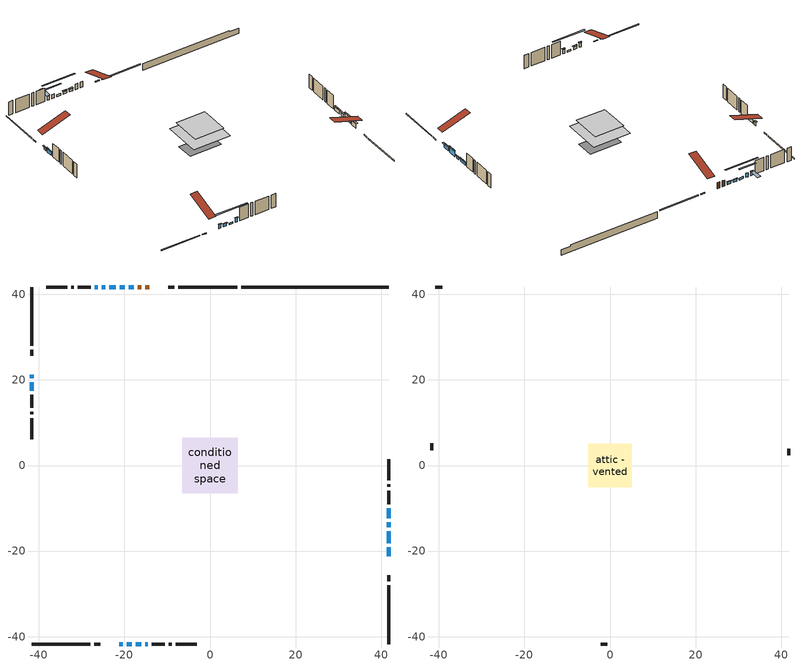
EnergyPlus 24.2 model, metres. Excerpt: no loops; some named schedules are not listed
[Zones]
conditioned space
 floor outside (Floor1 construction): -2.42,-2.42 -2.42,2.42 2.42,2.42 2.42,-2.42 z0.76
 floor outside (Floor2 construction): -0.75,-0.75 -0.75,0.75 0.75,0.75 0.75,-0.75 z0.76
 floor adiabatic (AdiabaticFloorConstruction): -6.48,-6.48 -6.48,6.48 6.48,6.48 6.48,-6.48 z3.2
 floor foundation (Slab1 construction): -5.58,-3.03 -5.58,3.03 5.58,3.03 5.58,-3.03 z-1.68
 wall outside (RimJoist1 construction): 6.34,41.72 -7.43,41.72 / -41.72,-41.72 -27.94,-41.72 / -41.72,41.72 -41.72,27.94 / 41.72,-41.72 41.72,-27.94 z0.76:1.06
 wall outside (RimJoist2 construction): -8.36,41.72 -9.74,41.72 / -27.01,-41.72 -25.63,-41.72 / -41.72,27.01 -41.72,25.63 / 41.72,-27.01 41.72,-25.63 z0.76:1.06
 wall outside (AdiabaticWallConstruction 1): -14.21,41.72 -15.14,41.72 / -16.06,41.72 -16.89,41.72 z0.76:2.79
 wall outside (AdiabaticWallConstruction): 41.72,-21.16 41.72,-19.05 / -21.16,-41.72 -20.42,-41.72 / -24.52,41.72 -25.26,41.72 / -26.18,41.72 -26.92,41.72 / -15.09,-41.72 -14.51,-41.72 / -41.72,19.47 -41.72,17.46 z0.76:2.26; -17.81,41.72 -19.01,41.72 / -19.94,41.72 -21.14,41.72 z0.76:1.65; -19.49,-41.72 -18.3,-41.72 / 41.72,-14.47 41.72,-13.28 z0.76:1.75; -22.06,41.72 -23.59,41.72 z0.76:1.52; -17.37,-41.72 -16.02,-41.72 z0.76:1.22; 41.72,-18.12 41.72,-15.4 z0.76:2.79; 41.72,-12.35 41.72,-9.93 z0.76:1.96; -41.72,21.16 -41.72,20.4 z0.76:1.98
 wall outside (Wall1 construction): -27.85,41.72 -30.91,41.72 / -13.58,-41.72 -10.52,-41.72 / -41.72,16.53 -41.72,13.48 / 41.72,-9.01 41.72,-5.95 z0.76:5.64
 wall outside (Wall2 construction): -31.84,41.72 -32.46,41.72 / -9.59,-41.72 -8.97,-41.72 / -41.72,12.55 -41.72,11.93 / 41.72,-5.02 41.72,-4.4 z0.76:5.64
 wall outside (Wall3 construction): -33.39,41.72 -38.28,41.72 / -8.04,-41.72 -3.15,-41.72 / -41.72,11 -41.72,6.1 / 41.72,-3.47 41.72,1.42 z0.76:5.64
 wall foundation (FoundationWall1 construction): 7.27,41.72,-1.68 7.27,41.72,0.76 38.27,41.72,0.76 38.27,41.72,0.24 41.72,41.72,0.24 41.72,41.72,-1.68
 window (WindowConstruction): 41.72,-21.16 41.72,-19.05 z0.76:2.26
 window (WindowConstruction 9): -17.82,41.72 -19.01,41.72 z0.76:1.65
 window (WindowConstruction 10): -19.94,41.72 -21.14,41.72 z0.76:1.65
 window (WindowConstruction 11): -21.16,-41.72 -20.42,-41.72 z0.76:2.26
 window (WindowConstruction 12): -19.49,-41.72 -18.3,-41.72 z0.76:1.75
 window (WindowConstruction 13): -22.06,41.72 -23.59,41.72 z0.76:1.52
 window (WindowConstruction 14): -17.37,-41.72 -16.02,-41.72 z0.76:1.22
 window (WindowConstruction 1): 41.72,-18.12 41.72,-15.4 z0.76:2.79
 window (WindowConstruction 2): -24.52,41.72 -25.26,41.72 z0.76:2.26
 window (WindowConstruction 3): -26.18,41.72 -26.92,41.72 z0.76:2.26
 window (WindowConstruction 4): -15.09,-41.72 -14.51,-41.72 z0.76:2.26
 window (WindowConstruction 5): 41.72,-14.47 41.72,-13.28 z0.76:1.75
 window (WindowConstruction 6): 41.72,-12.35 41.72,-9.93 z0.76:1.95
 window (WindowConstruction 7): -41.72,21.16 -41.72,20.4 z0.76:1.98
 window (WindowConstruction 8): -41.72,19.47 -41.72,17.46 z0.76:2.26
 door (Door): -14.21,41.72 -15.14,41.72 z0.76:2.79
 door (Door 1): -16.07,41.72 -16.89,41.72 z0.76:2.79
 ceiling adiabatic (AdiabaticFloorConstruction): 6.48,-6.48 6.48,6.48 -6.48,6.48 -6.48,-6.48 z3.2
attic - vented
 floor to conditioned space (Floor3 construction Reversed): -5.09,-5.09 -5.09,5.09 5.09,5.09 5.09,-5.09 z5.64
 wall outside (Wall4 construction): -39.21,41.72 -40.79,41.72 / -2.22,-41.72 -0.64,-41.72 / -41.72,5.17 -41.72,3.6 / 41.72,2.35 41.72,3.93 z0.76:5.64
 roof outside (Roof1 construction): -13.28,41.72,5.64 -13.28,31.81,8.94 -10.67,31.81,8.94 -10.67,41.72,5.64; -22.09,-41.72,5.64 -22.09,-31.81,8.94 -24.7,-31.81,8.94 -24.7,-41.72,5.64; -41.72,22.09,5.64 -31.81,22.09,8.94 -31.81,24.7,8.94 -41.72,24.7,5.64; 41.72,-22.09,5.64 31.81,-22.09,8.94 31.81,-24.7,8.94 41.72,-24.7,5.64
shading: 41.72,-18.85 41.72,-21.36 42.32,-21.36 42.32,-18.85 z2.46; -19.19,41.72 -17.64,41.72 -17.64,42.13 -19.19,42.13 z1.83; -21.32,41.72 -19.76,41.72 -19.76,42.13 -21.32,42.13 z1.83; -20.24,-41.72 -21.34,-41.72 -21.34,-42.13 -20.24,-42.13 z2.44; -18.12,-41.72 -19.67,-41.72 -19.67,-42.13 -18.12,-42.13 z1.93; -28.67,41.72 -16.98,41.72 -16.98,42.13 -28.67,42.13 z6.6; -10.94,-41.72 -22.45,-41.72 -22.45,-42.13 -10.94,-42.13 z6.3; 41.72,-15.22 41.72,-18.3 42.13,-18.3 42.13,-15.22 z2.97; -27.89,41.72 -21.88,41.72 -21.88,42.13 -27.89,42.13 z4.9; -27.12,41.72 -25.98,41.72 -25.98,45.67 -27.12,45.67 z2.46; -14.33,-41.72 -15.27,-41.72 -15.27,-42.13 -14.33,-42.13 z2.44; 41.72,-13.1 41.72,-14.65 42.13,-14.65 42.13,-13.1 z1.93; 41.72,-9.75 41.72,-12.53 42.13,-12.53 42.13,-9.75 z2.13; -41.72,20.22 -41.72,21.34 -42.13,21.34 -42.13,20.22 z2.16; -41.72,17.28 -41.72,19.65 -42.13,19.65 -42.13,17.28 z2.44
[Building]
Building 1: Terrain=Suburbs
[Site:Location]
Calgary Intl AP_AB: Latitude {deg}=51.11; Longitude {deg}=-114.02; Time Zone {hr}=-7; Elevation {m}=1084; Keep Site Location Information=Yes
[Site:GroundTemperature:Shallow]
0.326196, -1.55603, -1.70677, -0.813554, 2.7722, 6.34125, 9.43543, 11.3955, 11.562, 9.96783, 6.95256, 3.49299
[Site:WaterMainsTemperature]
Calculation Method=Schedule; Temperature Schedule=mains temperature schedule
[Material] Roughness=Rough; Thermal Absorptance=0.9
Name | Thickness {m} | Conductivity {W/m-K} | Density {kg/m3} | Specific Heat {J/kg-K} | Solar Absorptance | Visible Absorptance
asphalt or fiberglass shingles | 0.00635 | 0.162714 | 1121.4 | 1465.45 | 0.4 | 0.4
ceiling loosefill ins | 0.169333 | 0.0480833 | 16.02 | 1046.75 | 0.7 | 0.7
ceiling stud and cavity | 0.1397 | 0.267126 | 65.682 | 1177.47 | 0.7 | 0.7
concrete 4.0 in. | 0.1016 | 1.803125 | 2242.8 | 837.4 | 0.7 | 0.7
concrete 8.0 in. | 0.2032 | 1.803125 | 2242.8 | 837.4 | 0.7 | 0.7
door material | 0.04445 | 0.053851 | 512.64 | 1214.23 | 0.7 | 0.7
exterior vertical ins | 0.0477883 | 0.029427 | 32.04 | 1214.23 | 0.7 | 0.7
floor covering | 0.0127 | 0.0433444 | 54.468 | 1339.84 | 0.6 | 0.6
floor rigid ins | 0.103632 | 0.029427 | 32.04 | 1214.23 | 0.7 | 0.7
floor rigid ins 1; wall rigid ins 1 | 0.512978 | 0.029427 | 32.04 | 1214.23 | 0.7 | 0.7
floor stud and cavity | 0.1397 | 0.0809404 | 92.3553 | 1139.71 | 0.7 | 0.7
floor stud and cavity 1 | 0.1397 | 0.0990237 | 92.3553 | 1139.71 | 0.7 | 0.7
floor stud and cavity 2 | 0.1397 | 1.75129 | 37.0049 | 1207.88 | 0.7 | 0.7
furniture material conditioned space 1 | 0.1524 | 0.115458 | 640.8 | 1214.23 | 0.6 | 0.6
gypsum board | 0.0127 | 0.160291 | 801 | 837.4 | 0.6 | 0.6
gypsum board 1 | 0.0127 | 0.160291 | 801 | 837.4 | 0.7 | 0.7
osb sheathing 0.5 in. | 0.0127 | 0.115458 | 512.64 | 1214.23 | 0.7 | 0.7
osb sheathing 0.75 in. | 0.01905 | 0.115458 | 512.64 | 1214.23 | 0.7 | 0.7
osb sheathing 2.0 in. | 0.0508 | 0.115458 | 512.64 | 1214.23 | 0.7 | 0.7
rim joist rigid ins; wall rigid ins | 0.051816 | 0.029427 | 32.04 | 1214.23 | 0.7 | 0.7
rim joist stud and cavity | 0.0508 | 0.040317 | 125.044 | 1163.47 | 0.6 | 0.6
rim joist stud and cavity 1 | 0.0508 | 0.0463394 | 125.044 | 1163.47 | 0.6 | 0.6
wall stud and cavity | 0.1397 | 0.196385 | 139.0536 | 1170.24 | 0.7 | 0.7
wall stud and cavity 1 | 0.1397 | 0.227988 | 139.0536 | 1170.24 | 0.7 | 0.7
wall stud and cavity 2 | 0.1397 | 0.203958 | 139.0536 | 1170.24 | 0.7 | 0.7
wall stud and cavity 3 | 0.0889 | 6.1454 | 50.32683 | 1063.81 | 0.6 | 0.6
wall stud and cavity 4 | 0.0889 | 0.380278 | 52.3479 | 1209.89 | 0.7 | 0.7
wall stud and cavity 5 | 0.0889 | 0.391764 | 83.0341 | 1211.67 | 0.7 | 0.7
wood siding | 0.0254 | 0.102417 | 544.68 | 1172.36 | 0.4 | 0.4
wood siding 1 | 0.00254 | 0.102417 | 544.68 | 1172.36 | 0.4 | 0.4
wood siding 2; wood siding 3; wood siding 4 | 0.0254 | 0.102417 | 544.68 | 1172.36 | 0.7 | 0.7
[WindowMaterial:SimpleGlazingSystem]
Name | U-Factor {W/m2-K} | Solar Heat Gain Coefficient
WindowMaterial | 2.79301 | 0.62
WindowMaterial 1 | 2.824805 | 0.62
WindowMaterial 10 | 2.77825 | 0.54
WindowMaterial 11 | 2.76178 | 0.46
WindowMaterial 2 | 2.77314 | 0.64
WindowMaterial 3 | 2.76632 | 0.62
WindowMaterial 4 | 2.78052 | 0.55
WindowMaterial 5 | 2.7913 | 0.62
WindowMaterial 6 | 2.770864 | 0.64
WindowMaterial 7 | 2.79244 | 0.62
WindowMaterial 8 | 1.3207 | 0.49
WindowMaterial 9 | 2.773703 | 0.65
[Construction]
AdiabaticFloorConstruction: floor stud and cavity 2, floor rigid ins 1, osb sheathing 0.75 in., floor covering
AdiabaticWallConstruction: wood siding 3, wall rigid ins 1, wall stud and cavity 4, gypsum board
AdiabaticWallConstruction 1: wood siding 4, wall rigid ins 1, wall stud and cavity 4, gypsum board
Door; Door 1: door material
Floor1 construction: floor stud and cavity, floor rigid ins, osb sheathing 0.75 in., floor covering
Floor2 construction: floor stud and cavity 1, floor rigid ins, osb sheathing 0.75 in., floor covering
Floor3 construction Reversed: gypsum board, ceiling stud and cavity, ceiling loosefill ins
FoundationWall1 construction: concrete 8.0 in., gypsum board 1
furniture construction conditioned space 1: furniture material conditioned space 1
PartitionWallConstruction: gypsum board, wall stud and cavity 5, gypsum board
RimJoist1 construction: wood siding 2, rim joist rigid ins, osb sheathing 2.0 in., rim joist stud and cavity
RimJoist2 construction: wood siding 2, rim joist rigid ins, osb sheathing 2.0 in., rim joist stud and cavity 1
Roof1 construction: asphalt or fiberglass shingles
Slab1 construction: concrete 4.0 in.
Wall1 construction: wood siding, wall rigid ins, osb sheathing 0.5 in., wall stud and cavity, gypsum board
Wall2 construction: wood siding, wall rigid ins, osb sheathing 0.5 in., wall stud and cavity 1, gypsum board
Wall3 construction: wood siding, wall rigid ins, osb sheathing 0.5 in., wall stud and cavity 2, gypsum board
Wall4 construction: wood siding 1, wall stud and cavity 3
WindowConstruction: WindowMaterial
WindowConstruction 1: WindowMaterial 1
WindowConstruction 10: WindowMaterial 9
WindowConstruction 11; WindowConstruction 2; WindowConstruction 3: WindowMaterial 2
WindowConstruction 12; WindowConstruction 5: WindowMaterial 4
WindowConstruction 13: WindowMaterial 10
WindowConstruction 14: WindowMaterial 11
WindowConstruction 4: WindowMaterial 3
WindowConstruction 6: WindowMaterial 5
WindowConstruction 7: WindowMaterial 6
WindowConstruction 8: WindowMaterial 7
WindowConstruction 9: WindowMaterial 8
[Zone] Multiplier=1; Part of Total Floor Area=Yes
Name | Volume {m3}
attic - vented | 55.4877
conditioned space | 627.5
[Space]
Name | Zone | Volume {m3}
attic - vented 1 | attic - vented | 55.4877
conditioned space 1 | conditioned space | 627.5
[ZoneInfiltration:EffectiveLeakageArea]
infil attic - vented 1: Zone or Space=attic - vented 1; Schedule=Always On Discrete; Effective Air Leakage Area {cm2}=3548.23; Stack Coefficient=0.000568798; Wind Coefficient=1.61138e-05
[ZoneMixing]
whole house fan mix: Zone or Space=attic - vented; Schedule=Always On Continuous; Design Flow Rate Calculation Method=Flow/Zone; Design Flow Rate {m3/s}=0; Source Zone or Space=conditioned space
[SurfaceProperty:ExposedFoundationPerimeter]
Slab1: Exposed Perimeter Calculation Method=TotalExposedPerimeter; Total Exposed Perimeter {m}=34.443
[InternalMass] Zone or ZoneList=conditioned space; Space or SpaceList=conditioned space 1
Name | Construction | Surface Area {m2}
furniture mass conditioned space 1 | furniture construction conditioned space 1 | 104.624
partition wall mass | PartitionWallConstruction | 261.56
[Lights]
interior lighting: Zone or ZoneList or Space or SpaceList=conditioned space 1; Schedule=interior lighting schedule; Design Level Calculation Method=LightingLevel; Lighting Level {W}=343.2; Return Air Fraction=0; Fraction Radiant=0.6; Fraction Visible=0.2; Fraction Replaceable=1
[People]
occupants: Zone or ZoneList or Space or SpaceList=conditioned space 1; Number of People Schedule=occupants schedule; Number of People Calculation Method=People; Number of People=3; Fraction Radiant=0.314171; Sensible Heat Fraction=0.56303; Activity Level Schedule=occupants activity schedule; Carbon Dioxide Generation Rate {m3/s-W}=0; Enable ASHRAE 55 Comfort Warnings=No; Mean Radiant Temperature Calculation Type=EnclosureAveraged
[ElectricEquipment] Zone or ZoneList or Space or SpaceList=conditioned space 1; Design Level Calculation Method=EquipmentLevel
Name | Schedule | Design Level {W} | Fraction Latent | Fraction Radiant | Fraction Lost
clothes dryer | clothes dryer schedule | 140.772 | 0.015 | 0.081 | 0.85
clothes washer | clothes washer schedule | 32.1985 | 0.03 | 0.162 | 0.7
cooking range | cooking range schedule | 215.147 | 0.08 | 0.432 | 0.2
dishwasher | dishwasher schedule | 66.8632 | 0.3 | 0.18 | 0.4
fridge | fridge schedule | 72.9452 | 0 | 0.6 | 0
mech vent bath fan 0 | mech vent bath fan 0 schedule | 50.2 | 0 | 0 | 1
mech vent bath fan 1 | mech vent bath fan 1 schedule | 50.2 | 0 | 0 | 1
mech vent house fan | mech vent house fan schedule | 6.33333 | 0 | 0 | 1
mech vent house fan cfis | mech vent house fan cfis schedule | 0 | 0 | 0 | 0
mech vent range fan 0 | mech vent range fan 0 schedule | 57 | 0 | 0 | 1
misc plug loads | misc plug loads schedule | 494.7 | 0.045 | 0.513 | 0.1
whole house fan | Always On Discrete | 0 | 0 | 0 | 1
[OtherEquipment] Zone or ZoneList or Space or SpaceList=conditioned space 1; Design Level Calculation Method=EquipmentLevel
Name | Fuel Type | Schedule | Design Level {W} | Fraction Latent | Fraction Radiant | Fraction Lost
clothes dryer 1 | Electricity | clothes dryer schedule | 0 | 0.015 | 0.081 | 0.85
cooking range 1 | Electricity | cooking range schedule | 0 | 0.08 | 0.432 | 0.2
general water use latent | None | general water use schedule | 62.594 | 1 | 0 | 0
general water use sensible | None | general water use schedule | -61.6891 | 0 | 0.6 | 0
mech vent house fan latent load | None | Always On Discrete | 0 | 1 | 0 | 0
mech vent house fan sensible load | None | Always On Discrete | 0 | 0 | 0 | 0
water heater energy adjustment1 | NaturalGas | Always On Discrete | 0.01 | 0 | 0 | 1
[ZoneInfiltration:DesignFlowRate] Zone or ZoneList or Space or SpaceList=conditioned space 1; Schedule=Always On Discrete; Design Flow Rate Calculation Method=Flow/Zone; Design Flow Rate {m3/s}=0
infil flow; natural vent flow; whole house fan flow
[Foundation:Kiva]
Foundation Kiva 1: Initial Indoor Air Temperature {C}=18; Wall Height Above Grade {m}=0.759988; Wall Depth Below Slab {m}=0.2032; Custom Block Material Name 1=exterior vertical ins; Custom Block Depth 1 {m}=2.43998; Custom Block X Position 1 {m}=0.2159; Custom Block Z Position 1 {m}=0
[Foundation:Kiva:Settings]
Soil Conductivity {W/m-K}=0.849921; Soil Density {kg/m3}=1842.3; Soil Specific Heat {J/kg-K}=418.7; Ground Solar Absorptivity=0.9; Ground Thermal Absorptivity=0.9; Ground Surface Roughness {m}=0.03; Far-Field Width {m}=40; Deep-Ground Boundary Condition=ZeroFlux; Deep-Ground Depth {m}=40; Minimum Cell Dimension {m}=0.2; Maximum Cell Growth Coefficient=3; Simulation Timestep=Timestep
[Exterior:Lights]
exterior lighting: Schedule=exterior lighting schedule; Design Level {W}=75.6
[Schedule:Constant]
Name | Hourly Value
Always On Continuous; mech vent house fan schedule; mech vent house fan cfis schedule; Always On Discrete | 1
occupants activity schedule | 117.228
fridge schedule | 0
[Schedule:Week:Daily]
interior lighting schedule Week Rule - Jan1-Jan27: interior lighting schedule day, interior lighting schedule day, interior lighting schedule day, interior lighting schedule day, interior lighting schedule day, interior lighting schedule day, interior lighting schedule day, interior lighting schedule default day, interior lighting schedule default day, interior lighting schedule default day, interior lighting schedule default day, interior lighting schedule default day
interior lighting schedule Week Rule - Jan28-Feb3: interior lighting schedule day, interior lighting schedule day, interior lighting schedule day, interior lighting schedule day, interior lighting schedule day 1, interior lighting schedule day 1, interior lighting schedule day 1, interior lighting schedule default day, interior lighting schedule default day, interior lighting schedule default day, interior lighting schedule default day, interior lighting schedule default day
interior lighting schedule Week Rule - Feb4-Feb24: interior lighting schedule day 1, interior lighting schedule day 1, interior lighting schedule day 1, interior lighting schedule day 1, interior lighting schedule day 1, interior lighting schedule day 1, interior lighting schedule day 1, interior lighting schedule default day, interior lighting schedule default day, interior lighting schedule default day, interior lighting schedule default day, interior lighting schedule default day
interior lighting schedule Week Rule - Feb25-Mar3: interior lighting schedule day 1, interior lighting schedule day 1, interior lighting schedule day 1, interior lighting schedule day 1, interior lighting schedule day 2, interior lighting schedule day 2, interior lighting schedule day 2, interior lighting schedule default day, interior lighting schedule default day, interior lighting schedule default day, interior lighting schedule default day, interior lighting schedule default day
interior lighting schedule Week Rule - Mar4-Mar31: interior lighting schedule day 2, interior lighting schedule day 2, interior lighting schedule day 2, interior lighting schedule day 2, interior lighting schedule day 2, interior lighting schedule day 2, interior lighting schedule day 2, interior lighting schedule default day, interior lighting schedule default day, interior lighting schedule default day, interior lighting schedule default day, interior lighting schedule default day
interior lighting schedule Week Rule - Apr1-Apr28: interior lighting schedule day 3, interior lighting schedule day 3, interior lighting schedule day 3, interior lighting schedule day 3, interior lighting schedule day 3, interior lighting schedule day 3, interior lighting schedule day 3, interior lighting schedule default day, interior lighting schedule default day, interior lighting schedule default day, interior lighting schedule default day, interior lighting schedule default day
interior lighting schedule Week Rule - Apr29-May5: interior lighting schedule day 3, interior lighting schedule day 3, interior lighting schedule day 4, interior lighting schedule day 4, interior lighting schedule day 4, interior lighting schedule day 4, interior lighting schedule day 4, interior lighting schedule default day, interior lighting schedule default day, interior lighting schedule default day, interior lighting schedule default day, interior lighting schedule default day
interior lighting schedule Week Rule - May6-May26: interior lighting schedule day 4, interior lighting schedule day 4, interior lighting schedule day 4, interior lighting schedule day 4, interior lighting schedule day 4, interior lighting schedule day 4, interior lighting schedule day 4, interior lighting schedule default day, interior lighting schedule default day, interior lighting schedule default day, interior lighting schedule default day, interior lighting schedule default day
interior lighting schedule Week Rule - May27-Jun2: interior lighting schedule day 4, interior lighting schedule day 4, interior lighting schedule day 4, interior lighting schedule day 4, interior lighting schedule day 4, interior lighting schedule day 5, interior lighting schedule day 5, interior lighting schedule default day, interior lighting schedule default day, interior lighting schedule default day, interior lighting schedule default day, interior lighting schedule default day
interior lighting schedule Week Rule - Jun3-Jun30: interior lighting schedule day 5, interior lighting schedule day 5, interior lighting schedule day 5, interior lighting schedule day 5, interior lighting schedule day 5, interior lighting schedule day 5, interior lighting schedule day 5, interior lighting schedule default day, interior lighting schedule default day, interior lighting schedule default day, interior lighting schedule default day, interior lighting schedule default day
interior lighting schedule Week Rule - Jul1-Jul28: interior lighting schedule day 6, interior lighting schedule day 6, interior lighting schedule day 6, interior lighting schedule day 6, interior lighting schedule day 6, interior lighting schedule day 6, interior lighting schedule day 6, interior lighting schedule default day, interior lighting schedule default day, interior lighting schedule default day, interior lighting schedule default day, interior lighting schedule default day
interior lighting schedule Week Rule - Jul29-Aug4: interior lighting schedule day 6, interior lighting schedule day 6, interior lighting schedule day 6, interior lighting schedule day 7, interior lighting schedule day 7, interior lighting schedule day 7, interior lighting schedule day 7, interior lighting schedule default day, interior lighting schedule default day, interior lighting schedule default day, interior lighting schedule default day, interior lighting schedule default day
interior lighting schedule Week Rule - Aug5-Aug25: interior lighting schedule day 7, interior lighting schedule day 7, interior lighting schedule day 7, interior lighting schedule day 7, interior lighting schedule day 7, interior lighting schedule day 7, interior lighting schedule day 7, interior lighting schedule default day, interior lighting schedule default day, interior lighting schedule default day, interior lighting schedule default day, interior lighting schedule default day
interior lighting schedule Week Rule - Aug26-Sep1: interior lighting schedule day 7, interior lighting schedule day 7, interior lighting schedule day 7, interior lighting schedule day 7, interior lighting schedule day 7, interior lighting schedule day 7, interior lighting schedule day 8, interior lighting schedule default day, interior lighting schedule default day, interior lighting schedule default day, interior lighting schedule default day, interior lighting schedule default day
interior lighting schedule Week Rule - Sep2-Sep29: interior lighting schedule day 8, interior lighting schedule day 8, interior lighting schedule day 8, interior lighting schedule day 8, interior lighting schedule day 8, interior lighting schedule day 8, interior lighting schedule day 8, interior lighting schedule default day, interior lighting schedule default day, interior lighting schedule default day, interior lighting schedule default day, interior lighting schedule default day
interior lighting schedule Week Rule - Sep30-Oct6: interior lighting schedule day 8, interior lighting schedule day 9, interior lighting schedule day 9, interior lighting schedule day 9, interior lighting schedule day 9, interior lighting schedule day 9, interior lighting schedule day 9, interior lighting schedule default day, interior lighting schedule default day, interior lighting schedule default day, interior lighting schedule default day, interior lighting schedule default day
interior lighting schedule Week Rule - Oct7-Oct27: interior lighting schedule day 9, interior lighting schedule day 9, interior lighting schedule day 9, interior lighting schedule day 9, interior lighting schedule day 9, interior lighting schedule day 9, interior lighting schedule day 9, interior lighting schedule default day, interior lighting schedule default day, interior lighting schedule default day, interior lighting schedule default day, interior lighting schedule default day
interior lighting schedule Week Rule - Oct28-Nov3: interior lighting schedule day 9, interior lighting schedule day 9, interior lighting schedule day 9, interior lighting schedule day 9, interior lighting schedule day 10, interior lighting schedule day 10, interior lighting schedule day 10, interior lighting schedule default day, interior lighting schedule default day, interior lighting schedule default day, interior lighting schedule default day, interior lighting schedule default day
interior lighting schedule Week Rule - Nov4-Nov24: interior lighting schedule day 10, interior lighting schedule day 10, interior lighting schedule day 10, interior lighting schedule day 10, interior lighting schedule day 10, interior lighting schedule day 10, interior lighting schedule day 10, interior lighting schedule default day, interior lighting schedule default day, interior lighting schedule default day, interior lighting schedule default day, interior lighting schedule default day
interior lighting schedule Week Rule - Nov25-Dec1: interior lighting schedule day 10, interior lighting schedule day 10, interior lighting schedule day 10, interior lighting schedule day 10, interior lighting schedule day 10, interior lighting schedule day 10, interior lighting schedule day 11, interior lighting schedule default day, interior lighting schedule default day, interior lighting schedule default day, interior lighting schedule default day, interior lighting schedule default day
interior lighting schedule Week Rule - Dec2-Dec31: interior lighting schedule day 11, interior lighting schedule day 11, interior lighting schedule day 11, interior lighting schedule day 11, interior lighting schedule day 11, interior lighting schedule day 11, interior lighting schedule day 11, interior lighting schedule default day, interior lighting schedule default day, interior lighting schedule default day, interior lighting schedule default day, interior lighting schedule default day
occupants schedule Week Rule - Jan1-Dec31: occupants schedule day, occupants schedule day, occupants schedule day, occupants schedule day, occupants schedule day, occupants schedule day, occupants schedule day, occupants schedule default day, occupants schedule default day, occupants schedule default day, occupants schedule default day, occupants schedule default day
clothes dryer schedule Week Rule - Jan1-Dec31: clothes dryer schedule day, clothes dryer schedule day, clothes dryer schedule day, clothes dryer schedule day, clothes dryer schedule day, clothes dryer schedule day, clothes dryer schedule day, clothes dryer schedule default day, clothes dryer schedule default day, clothes dryer schedule default day, clothes dryer schedule default day, clothes dryer schedule default day
clothes washer schedule Week Rule - Jan1-Dec31: clothes washer schedule day, clothes washer schedule day, clothes washer schedule day, clothes washer schedule day, clothes washer schedule day, clothes washer schedule day, clothes washer schedule day, clothes washer schedule default day, clothes washer schedule default day, clothes washer schedule default day, clothes washer schedule default day, clothes washer schedule default day
cooking range schedule Week Rule - Jan1-Dec31: cooking range schedule day, cooking range schedule day, cooking range schedule day, cooking range schedule day, cooking range schedule day, cooking range schedule day, cooking range schedule day, cooking range schedule default day, cooking range schedule default day, cooking range schedule default day, cooking range schedule default day, cooking range schedule default day
dishwasher schedule Week Rule - Jan1-Dec31: dishwasher schedule day, dishwasher schedule day, dishwasher schedule day, dishwasher schedule day, dishwasher schedule day, dishwasher schedule day, dishwasher schedule day, dishwasher schedule default day, dishwasher schedule default day, dishwasher schedule default day, dishwasher schedule default day, dishwasher schedule default day
mech vent bath fan 0 schedule Week Rule - Jan1-Dec31: mech vent bath fan 0 schedule day, mech vent bath fan 0 schedule day, mech vent bath fan 0 schedule day, mech vent bath fan 0 schedule day, mech vent bath fan 0 schedule day, mech vent bath fan 0 schedule day, mech vent bath fan 0 schedule day, mech vent bath fan 0 schedule default day, mech vent bath fan 0 schedule default day, mech vent bath fan 0 schedule default day, mech vent bath fan 0 schedule default day, mech vent bath fan 0 schedule default day
mech vent bath fan 1 schedule Week Rule - Jan1-Dec31: mech vent bath fan 1 schedule day, mech vent bath fan 1 schedule day, mech vent bath fan 1 schedule day, mech vent bath fan 1 schedule day, mech vent bath fan 1 schedule day, mech vent bath fan 1 schedule day, mech vent bath fan 1 schedule day, mech vent bath fan 1 schedule default day, mech vent bath fan 1 schedule default day, mech vent bath fan 1 schedule default day, mech vent bath fan 1 schedule default day, mech vent bath fan 1 schedule default day
mech vent range fan 0 schedule Week Rule - Jan1-Dec31: mech vent range fan 0 schedule day, mech vent range fan 0 schedule day, mech vent range fan 0 schedule day, mech vent range fan 0 schedule day, mech vent range fan 0 schedule day, mech vent range fan 0 schedule day, mech vent range fan 0 schedule day, mech vent range fan 0 schedule default day, mech vent range fan 0 schedule default day, mech vent range fan 0 schedule default day, mech vent range fan 0 schedule default day, mech vent range fan 0 schedule default day
misc plug loads schedule Week Rule - Jan1-Dec31: misc plug loads schedule day, misc plug loads schedule day, misc plug loads schedule day, misc plug loads schedule day, misc plug loads schedule day, misc plug loads schedule day, misc plug loads schedule day, misc plug loads schedule default day, misc plug loads schedule default day, misc plug loads schedule default day, misc plug loads schedule default day, misc plug loads schedule default day
general water use schedule Week Rule - Jan1-Dec31: general water use schedule day, general water use schedule day, general water use schedule day, general water use schedule day, general water use schedule day, general water use schedule day, general water use schedule day, general water use schedule default day, general water use schedule default day, general water use schedule default day, general water use schedule default day, general water use schedule default day
exterior lighting schedule Week Rule - Jan1-Jan27: exterior lighting schedule day, exterior lighting schedule day, exterior lighting schedule day, exterior lighting schedule day, exterior lighting schedule day, exterior lighting schedule day, exterior lighting schedule day, exterior lighting schedule default day, exterior lighting schedule default day, exterior lighting schedule default day, exterior lighting schedule default day, exterior lighting schedule default day
exterior lighting schedule Week Rule - Jan28-Feb3: exterior lighting schedule day, exterior lighting schedule day, exterior lighting schedule day, exterior lighting schedule day, exterior lighting schedule day 1, exterior lighting schedule day 1, exterior lighting schedule day 1, exterior lighting schedule default day, exterior lighting schedule default day, exterior lighting schedule default day, exterior lighting schedule default day, exterior lighting schedule default day
exterior lighting schedule Week Rule - Feb4-Feb24: exterior lighting schedule day 1, exterior lighting schedule day 1, exterior lighting schedule day 1, exterior lighting schedule day 1, exterior lighting schedule day 1, exterior lighting schedule day 1, exterior lighting schedule day 1, exterior lighting schedule default day, exterior lighting schedule default day, exterior lighting schedule default day, exterior lighting schedule default day, exterior lighting schedule default day
exterior lighting schedule Week Rule - Feb25-Mar3: exterior lighting schedule day 1, exterior lighting schedule day 1, exterior lighting schedule day 1, exterior lighting schedule day 1, exterior lighting schedule day 2, exterior lighting schedule day 2, exterior lighting schedule day 2, exterior lighting schedule default day, exterior lighting schedule default day, exterior lighting schedule default day, exterior lighting schedule default day, exterior lighting schedule default day
exterior lighting schedule Week Rule - Mar4-Mar31: exterior lighting schedule day 2, exterior lighting schedule day 2, exterior lighting schedule day 2, exterior lighting schedule day 2, exterior lighting schedule day 2, exterior lighting schedule day 2, exterior lighting schedule day 2, exterior lighting schedule default day, exterior lighting schedule default day, exterior lighting schedule default day, exterior lighting schedule default day, exterior lighting schedule default day
exterior lighting schedule Week Rule - Apr1-Apr28: exterior lighting schedule day 3, exterior lighting schedule day 3, exterior lighting schedule day 3, exterior lighting schedule day 3, exterior lighting schedule day 3, exterior lighting schedule day 3, exterior lighting schedule day 3, exterior lighting schedule default day, exterior lighting schedule default day, exterior lighting schedule default day, exterior lighting schedule default day, exterior lighting schedule default day
exterior lighting schedule Week Rule - Apr29-May5: exterior lighting schedule day 3, exterior lighting schedule day 3, exterior lighting schedule day 4, exterior lighting schedule day 4, exterior lighting schedule day 4, exterior lighting schedule day 4, exterior lighting schedule day 4, exterior lighting schedule default day, exterior lighting schedule default day, exterior lighting schedule default day, exterior lighting schedule default day, exterior lighting schedule default day
exterior lighting schedule Week Rule - May6-May26: exterior lighting schedule day 4, exterior lighting schedule day 4, exterior lighting schedule day 4, exterior lighting schedule day 4, exterior lighting schedule day 4, exterior lighting schedule day 4, exterior lighting schedule day 4, exterior lighting schedule default day, exterior lighting schedule default day, exterior lighting schedule default day, exterior lighting schedule default day, exterior lighting schedule default day
exterior lighting schedule Week Rule - May27-Jun2: exterior lighting schedule day 4, exterior lighting schedule day 4, exterior lighting schedule day 4, exterior lighting schedule day 4, exterior lighting schedule day 4, exterior lighting schedule day 5, exterior lighting schedule day 5, exterior lighting schedule default day, exterior lighting schedule default day, exterior lighting schedule default day, exterior lighting schedule default day, exterior lighting schedule default day
[Schedule:Year]
interior lighting schedule: interior lighting schedule Week Rule - Jan1-Jan27, 1, 1, 1, 27, interior lighting schedule Week Rule - Jan28-Feb3, 1, 28, 2, 3, interior lighting schedule Week Rule - Feb4-Feb24, 2, 4, 2, 24, interior lighting schedule Week Rule - Feb25-Mar3, 2, 25, 3, 3, interior lighting schedule Week Rule - Mar4-Mar31, 3, 4, 3, 31, interior lighting schedule Week Rule - Apr1-Apr28, 4, 1, 4, 28, interior lighting schedule Week Rule - Apr29-May5, 4, 29, 5, 5, interior lighting schedule Week Rule - May6-May26, 5, 6, 5, 26, interior lighting schedule Week Rule - May27-Jun2, 5, 27, 6, 2, interior lighting schedule Week Rule - Jun3-Jun30, 6, 3, 6, 30, interior lighting schedule Week Rule - Jul1-Jul28, 7, 1, 7, 28, interior lighting schedule Week Rule - Jul29-Aug4, 7, 29, 8, 4, interior lighting schedule Week Rule - Aug5-Aug25, 8, 5, 8, 25, interior lighting schedule Week Rule - Aug26-Sep1, 8, 26, 9, 1, interior lighting schedule Week Rule - Sep2-Sep29, 9, 2, 9, 29, interior lighting schedule Week Rule - Sep30-Oct6, 9, 30, 10, 6, interior lighting schedule Week Rule - Oct7-Oct27, 10, 7, 10, 27, interior lighting schedule Week Rule - Oct28-Nov3, 10, 28, 11, 3, interior lighting schedule Week Rule - Nov4-Nov24, 11, 4, 11, 24, interior lighting schedule Week Rule - Nov25-Dec1, 11, 25, 12, 1, interior lighting schedule Week Rule - Dec2-Dec31, 12, 2, 12, 31
occupants schedule: occupants schedule Week Rule - Jan1-Dec31, 1, 1, 12, 31
clothes dryer schedule: clothes dryer schedule Week Rule - Jan1-Dec31, 1, 1, 12, 31
clothes washer schedule: clothes washer schedule Week Rule - Jan1-Dec31, 1, 1, 12, 31
cooking range schedule: cooking range schedule Week Rule - Jan1-Dec31, 1, 1, 12, 31
dishwasher schedule: dishwasher schedule Week Rule - Jan1-Dec31, 1, 1, 12, 31
mech vent bath fan 0 schedule: mech vent bath fan 0 schedule Week Rule - Jan1-Dec31, 1, 1, 12, 31
mech vent bath fan 1 schedule: mech vent bath fan 1 schedule Week Rule - Jan1-Dec31, 1, 1, 12, 31
mech vent range fan 0 schedule: mech vent range fan 0 schedule Week Rule - Jan1-Dec31, 1, 1, 12, 31
misc plug loads schedule: misc plug loads schedule Week Rule - Jan1-Dec31, 1, 1, 12, 31
general water use schedule: general water use schedule Week Rule - Jan1-Dec31, 1, 1, 12, 31
exterior lighting schedule: exterior lighting schedule Week Rule - Jan1-Jan27, 1, 1, 1, 27, exterior lighting schedule Week Rule - Jan28-Feb3, 1, 28, 2, 3, exterior lighting schedule Week Rule - Feb4-Feb24, 2, 4, 2, 24, exterior lighting schedule Week Rule - Feb25-Mar3, 2, 25, 3, 3, exterior lighting schedule Week Rule - Mar4-Mar31, 3, 4, 3, 31, exterior lighting schedule Week Rule - Apr1-Apr28, 4, 1, 4, 28, exterior lighting schedule Week Rule - Apr29-May5, 4, 29, 5, 5, exterior lighting schedule Week Rule - May6-May26, 5, 6, 5, 26, exterior lighting schedule Week Rule - May27-Jun2, 5, 27, 6, 2, exterior lighting schedule Week Rule - Jun3-Jun30, 6, 3, 6, 30, exterior lighting schedule Week Rule - Jul1-Jul28, 7, 1, 7, 28, exterior lighting schedule Week Rule - Jul29-Aug4, 7, 29, 8, 4, exterior lighting schedule Week Rule - Aug5-Aug25, 8, 5, 8, 25, exterior lighting schedule Week Rule - Aug26-Sep1, 8, 26, 9, 1, exterior lighting schedule Week Rule - Sep2-Sep29, 9, 2, 9, 29, exterior lighting schedule Week Rule - Sep30-Oct6, 9, 30, 10, 6, exterior lighting schedule Week Rule - Oct7-Oct27, 10, 7, 10, 27, exterior lighting schedule Week Rule - Oct28-Nov3, 10, 28, 11, 3, exterior lighting schedule Week Rule - Nov4-Nov24, 11, 4, 11, 24, exterior lighting schedule Week Rule - Nov25-Dec1, 11, 25, 12, 1, exterior lighting schedule Week Rule - Dec2-Dec31, 12, 2, 12, 31
[Schedule:Compact]
mains temperature schedule: Through: 01/01, For: AllDays, Until: 24:00, 5.30611, Through: 01/02, For: AllDays, Until: 24:00, 5.24556, Through: 01/03, For: AllDays, Until: 24:00, 5.18611, Through: 01/04, For: AllDays, Until: 24:00, 5.12778, Through: 01/05, For: AllDays, Until: 24:00, 5.07, Through: 01/06, For: AllDays, Until: 24:00, 5.01278, Through: 01/07, For: AllDays, Until: 24:00, 4.95722, Through: 01/08, For: AllDays, Until: 24:00, 4.90222, Through: 01/09, For: AllDays, Until: 24:00, 4.84778, Through: 01/10, For: AllDays, Until: 24:00, 4.795, Through: 01/11, For: AllDays, Until: 24:00, 4.74278, Through: 01/12, For: AllDays, Until: 24:00, 4.69167, Through: 01/13, For: AllDays, Until: 24:00, 4.64111, Through: 01/14, For: AllDays, Until: 24:00, 4.59222, Through: 01/15, For: AllDays, Until: 24:00, 4.54389, Through: 01/16, For: AllDays, Until: 24:00, 4.49722, Through: 01/17, For: AllDays, Until: 24:00, 4.45111, Through: 01/18, For: AllDays, Until: 24:00, 4.40611, Through: 01/19, For: AllDays, Until: 24:00, 4.36222, Through: 01/20, For: AllDays, Until: 24:00, 4.32, Through: 01/21, For: AllDays, Until: 24:00, 4.27833, Through: 01/22, For: AllDays, Until: 24:00, 4.23778, Through: 01/23, For: AllDays, Until: 24:00, 4.19833, Through: 01/24, For: AllDays, Until: 24:00, 4.16056, Through: 01/25, For: AllDays, Until: 24:00, 4.12333, Through: 01/26, For: AllDays, Until: 24:00, 4.08778, Through: 01/27, For: AllDays, Until: 24:00, 4.05278, Through: 01/28, For: AllDays, Until: 24:00, 4.01944, Through: 01/29, For: AllDays, Until: 24:00, 3.98722, Through: 01/30, For: AllDays, Until: 24:00, 3.95611, Through: 01/31, For: AllDays, Until: 24:00, 3.92667, Through: 02/01, For: AllDays, Until: 24:00, 3.89778, Through: 02/02, For: AllDays, Until: 24:00, 3.87056, Through: 02/03, For: AllDays, Until: 24:00, 3.84444, Through: 02/04, For: AllDays, Until: 24:00, 3.82, Through: 02/05, For: AllDays, Until: 24:00, 3.79611, Through: 02/06, For: AllDays, Until: 24:00, 3.77389, Through: 02/07, For: AllDays, Until: 24:00, 3.75333, Through: 02/08, For: AllDays, Until: 24:00, 3.73333, Through: 02/09, For: AllDays, Until: 24:00, 3.715, Through: 02/10, For: AllDays, Until: 24:00, 3.69778, Through: 02/11, For: AllDays, Until: 24:00, 3.68222, Through: 02/12, For: AllDays, Until: 24:00, 3.66778, Through: 02/13, For: AllDays, Until: 24:00, 3.65444, Through: 02/14, For: AllDays, Until: 24:00, 3.64278, Through: 02/15, For: AllDays, Until: 24:00, 3.63222, Through: 02/16, For: AllDays, Until: 24:00, 3.62278, Through: 02/17, For: AllDays, Until: 24:00, 3.615, Through: 02/18, For: AllDays, Until: 24:00, 3.60833, Through: 02/19, For: AllDays, Until: 24:00, 3.60333, Through: 02/20, For: AllDays, Until: 24:00, 3.59944, Through: 02/21, For: AllDays, Until: 24:00, 3.59667, Through: 02/22, For: AllDays, Until: 24:00, 3.59556, Through: 02/23, For: AllDays, Until: 24:00, 3.59556, Through: 02/24, For: AllDays, Until: 24:00, 3.59722, Through: 02/25, For: AllDays, Until: 24:00, 3.6, Through: 02/26, For: AllDays, Until: 24:00, 3.60389, Through: 02/27, For: AllDays, Until: 24:00, 3.60944, Through: 02/28, For: AllDays, Until: 24:00, 3.61611, Through: 03/01, For: AllDays, Until: 24:00, 3.62444, Through: 03/02, For: AllDays, Until: 24:00, 3.63333, Through: 03/03, For: AllDays, Until: 24:00, 3.64444, Through: 03/04, For: AllDays, Until: 24:00, 3.65611, Through: 03/05, For: AllDays, Until: 24:00, 3.67, Through: 03/06, For: AllDays, Until: 24:00, 3.68444, Through: 03/07, For: AllDays, Until: 24:00, 3.70056, Through: 03/08, For: AllDays, Until: 24:00, 3.71778, Through: 03/09, For: AllDays, Until: 24:00, 3.73611, Through: 03/10, For: AllDays, Until: 24:00, 3.75611, Through: 03/11, For: AllDays, Until: 24:00, 3.77722, Through: 03/12, For: AllDays, Until: 24:00, 3.79944, Through: 03/13, For: AllDays, Until: 24:00, 3.82333, Through: 03/14, For: AllDays, Until: 24:00, 3.84833, Through: 03/15, For: AllDays, Until: 24:00, 3.87444, Through: 03/16, For: AllDays, Until: 24:00, 3.90222, Through: 03/17, For: AllDays, Until: 24:00, 3.93056, Through: 03/18, For: AllDays, Until: 24:00, 3.96056, Through: 03/19, For: AllDays, Until: 24:00, 3.99167, Through: 03/20, For: AllDays, Until: 24:00, 4.02444, Through: 03/21, For: AllDays, Until: 24:00, 4.05778, Through: 03/22, For: AllDays, Until: 24:00, 4.09278, Through: 03/23, For: AllDays, Until: 24:00, 4.12833, Through: 03/24, For: AllDays, Until: 24:00, 4.16556, Through: 03/25, For: AllDays, Until: 24:00, 4.20389, Through: 03/26, For: AllDays, Until: 24:00, 4.24333, Through: 03/27, For: AllDays, Until: 24:00, 4.28389, Through: 03/28, For: AllDays, Until: 24:00, 4.32611, Through: 03/29, For: AllDays, Until: 24:00, 4.36889, Through: 03/30, For: AllDays, Until: 24:00, 4.41278, Through: 03/31, For: AllDays, Until: 24:00, 4.45778, Through: 04/01, For: AllDays, Until: 24:00, 4.50389, Through: 04/02, For: AllDays, Until: 24:00, 4.55111, Through: 04/03, For: AllDays, Until: 24:00, 4.59944, Through: 04/04, For: AllDays, Until: 24:00, 4.64833, Through: 04/05, For: AllDays, Until: 24:00, 4.69889, Through: 04/06, For: AllDays, Until: 24:00, 4.75, Through: 04/07, For: AllDays, Until: 24:00, 4.80222, Through: 04/08, For: AllDays, Until: 24:00, 4.85556, Through: 04/09, For: AllDays, Until: 24:00, 4.91, Through: 04/10, For: AllDays, Until: 24:00, 4.965, Through: 04/11, For: AllDays, Until: 24:00, 5.02111, Through: 04/12, For: AllDays, Until: 24:00, 5.07833, Through: 04/13, For: AllDays, Until: 24:00, 5.13611, Through: 04/14, For: AllDays, Until: 24:00, 5.195, Through: 04/15, For: AllDays, Until: 24:00, 5.25444, Through: 04/16, For: AllDays, Until: 24:00, 5.315, Through: 04/17, For: AllDays, Until: 24:00, 5.37611, Through: 04/18, For: AllDays, Until: 24:00, 5.43833, Through: 04/19, For: AllDays, Until: 24:00, 5.50111, Through: 04/20, For: AllDays, Until: 24:00, 5.565, Through: 04/21, For: AllDays, Until: 24:00, 5.62944, Through: 04/22, For: AllDays, Until: 24:00, 5.69444, Through: 04/23, For: AllDays, Until: 24:00, 5.76, Through: 04/24, For: AllDays, Until: 24:00, 5.82667, Through: 04/25, For: AllDays, Until: 24:00, 5.89389, Through: 04/26, For: AllDays, Until: 24:00, 5.96167, Through: 04/27, For: AllDays, Until: 24:00, 6.03056, Through: 04/28, For: AllDays, Until: 24:00, 6.09944, Through: 04/29, For: AllDays, Until: 24:00, 6.16944, Through: 04/30, For: AllDays, Until: 24:00, 6.23944, Through: 05/01, For: AllDays, Until: 24:00, 6.31056, Through: 05/02, For: AllDays, Until: 24:00, 6.38167, Through: 05/03, For: AllDays, Until: 24:00, 6.45333, Through: 05/04, For: AllDays, Until: 24:00, 6.52611, Through: 05/05, For: AllDays, Until: 24:00, 6.59889, Through: 05/06, For: AllDays, Until: 24:00, 6.67167, Through: 05/07, For: AllDays, Until: 24:00, 6.74556, Through: 05/08, For: AllDays, Until: 24:00, 6.81944, Through: 05/09, For: AllDays, Until: 24:00, 6.89389, Through: 05/10, For: AllDays, Until: 24:00, 6.96889, Through: 05/11, For: AllDays, Until: 24:00, 7.04389, Through: 05/12, For: AllDays, Until: 24:00, 7.11944, Through: 05/13, For: AllDays, Until: 24:00, 7.195, Through: 05/14, For: AllDays, Until: 24:00, 7.27111, Through: 05/15, For: AllDays, Until: 24:00, 7.34722, Through: 05/16, For: AllDays, Until: 24:00, 7.42389, Through: 05/17, For: AllDays, Until: 24:00, 7.50056, Through: 05/18, For: AllDays, Until: 24:00, 7.57722, Through: 05/19, For: AllDays, Until: 24:00, 7.65444, Through: 05/20, For: AllDays, Until: 24:00, 7.73167, Through: 05/21, For: AllDays, Until: 24:00, 7.80889, Through: 05/22, For: AllDays, Until: 24:00, 7.88611, Through: 05/23, For: AllDays, Until: 24:00, 7.96333, Through: 05/24, For: AllDays, Until: 24:00, 8.04111, Through: 05/25, For: AllDays, Until: 24:00, 8.11833, Through: 05/26, For: AllDays, Until: 24:00, 8.19611, Through: 05/27, For: AllDays, Until: 24:00, 8.27333, Through: 05/28, For: AllDays, Until: 24:00, 8.35056, Through: 05/29, For: AllDays, Until: 24:00, 8.42778, Through: 05/30, For: AllDays, Until: 24:00, 8.505, Through: 05/31, For: AllDays, Until: 24:00, 8.58222, Through: 06/01, For: AllDays, Until: 24:00, 8.65889, Through: 06/02, For: AllDays, Until: 24:00, 8.73556, Through: 06/03, For: AllDays, Until: 24:00, 8.81222, Through: 06/04, For: AllDays, Until: 24:00, 8.88889, Through: 06/05, For: AllDays, Until: 24:00, 8.965, Through: 06/06, For: AllDays, Until: 24:00, 9.04056, Through: 06/07, For: AllDays, Until: 24:00, 9.11611, Through: 06/08, For: AllDays, Until: 24:00, 9.19167, Through: 06/09, For: AllDays, Until: 24:00, 9.26667, Through: 06/10, For: AllDays, Until: 24:00, 9.34111, Through: 06/11, For: AllDays, Until: 24:00, 9.41556, Through: 06/12, For: AllDays, Until: 24:00, 9.48889, Through: 06/13, For: AllDays, Until: 24:00, 9.56278, Through: 06/14, For: AllDays, Until: 24:00, 9.63556, Through: 06/15, For: AllDays, Until: 24:00, 9.70833, Through: 06/16, For: AllDays, Until: 24:00, 9.78, Through: 06/17, For: AllDays, Until: 24:00, 9.85167, Through: 06/18, For: AllDays, Until: 24:00, 9.92278, Through: 06/19, For: AllDays, Until: 24:00, 9.99333, Through: 06/20, For: AllDays, Until: 24:00, 10.0633, Through: 06/21, For: AllDays, Until: 24:00, 10.1328, Through: 06/22, For: AllDays, Until: 24:00, 10.2011, Through: 06/23, For: AllDays, Until: 24:00, 10.2694, Through: 06/24, For: AllDays, Until: 24:00, 10.3367, Through: 06/25, For: AllDays, Until: 24:00, 10.4039, Through: 06/26, For: AllDays, Until: 24:00, 10.47, Through: 06/27, For: AllDays, Until: 24:00, 10.5356, Through: 06/28, For: AllDays, Until: 24:00, 10.6, Through: 06/29, For: AllDays, Until: 24:00, 10.6639, Through: 06/30, For: AllDays, Until: 24:00, 10.7272, Through: 07/01, For: AllDays, Until: 24:00, 10.7894, Through: 07/02, For: AllDays, Until: 24:00, 10.8511, Through: 07/03, For: AllDays, Until: 24:00, 10.9122, Through: 07/04, For: AllDays, Until: 24:00, 10.9722, Through: 07/05, For: AllDays, Until: 24:00, 11.0311, Through: 07/06, For: AllDays, Until: 24:00, 11.0894, Through: 07/07, For: AllDays, Until: 24:00, 11.1467, Through: 07/08, For: AllDays, Until: 24:00, 11.2033, Through: 07/09, For: AllDays, Until: 24:00, 11.2589, Through: 07/10, For: AllDays, Until: 24:00, 11.3133, Through: 07/11, For: AllDays, Until: 24:00, 11.3672, Through: 07/12, For: AllDays, Until: 24:00, 11.42, Through: 07/13, For: AllDays, Until: 24:00, 11.4717, Through: 07/14, For: AllDays, Until: 24:00, 11.5222, Through: 07/15, For: AllDays, Until: 24:00, 11.5717, Through: 07/16, For: AllDays, Until: 24:00, 11.6206, Through: 07/17, For: AllDays, Until: 24:00, 11.6683, Through: 07/18, For: AllDays, Until: 24:00, 11.715, Through: 07/19, For: AllDays, Until: 24:00, 11.76, Through: 07/20, For: AllDays, Until: 24:00, 11.8044, Through: 07/21, For: AllDays, Until: 24:00, 11.8478, Through: 07/22, For: AllDays, Until: 24:00, 11.89, Through: 07/23, For: AllDays, Until: 24:00, 11.9311, Through: 07/24, For: AllDays, Until: 24:00, 11.9711, Through: 07/25, For: AllDays, Until: 24:00, 12.01, Through: 07/26, For: AllDays, Until: 24:00, 12.0478, Through: 07/27, For: AllDays, Until: 24:00, 12.0839, Through: 07/28, For: AllDays, Until: 24:00, 12.1194, Through: 07/29, For: AllDays, Until: 24:00, 12.1533, Through: 07/30, For: AllDays, Until: 24:00, 12.1861, Through: 07/31, For: AllDays, Until: 24:00, 12.2178, Through: 08/01, For: AllDays, Until: 24:00, 12.2483, Through: 08/02, For: AllDays, Until: 24:00, 12.2778, Through: 08/03, For: AllDays, Until: 24:00, 12.3056, Through: 08/04, For: AllDays, Until: 24:00, 12.3322, Through: 08/05, For: AllDays, Until: 24:00, 12.3578, Through: 08/06, For: AllDays, Until: 24:00, 12.3822, Through: 08/07, For: AllDays, Until: 24:00, 12.405, Through: 08/08, For: AllDays, Until: 24:00, 12.4267, Through: 08/09, For: AllDays, Until: 24:00, 12.4472, Through: 08/10, For: AllDays, Until: 24:00, 12.4661, Through: 08/11, For: AllDays, Until: 24:00, 12.4839, Through: 08/12, For: AllDays, Until: 24:00, 12.5006, Through: 08/13, For: AllDays, Until: 24:00, 12.5156, Through: 08/14, For: AllDays, Until: 24:00, 12.5294, Through: 08/15, For: AllDays, Until: 24:00, 12.5422, Through: 08/16, For: AllDays, Until: 24:00, 12.5533, Through: 08/17, For: AllDays, Until: 24:00, 12.5633, Through: 08/18, For: AllDays, Until: 24:00, 12.5722, Through: 08/19, For: AllDays, Until: 24:00, 12.5794, Through: 08/20, For: AllDays, Until: 24:00, 12.585, Through: 08/21, For: AllDays, Until: 24:00, 12.59, Through: 08/22, For: AllDays, Until: 24:00, 12.5933, Through: 08/23, For: AllDays, Until: 24:00, 12.595, Through: 08/24, For: AllDays, Until: 24:00, 12.5961, Through: 08/25, For: AllDays, Until: 24:00, 12.595, Through: 08/26, For: AllDays, Until: 24:00, 12.5933, Through: 08/27, For: AllDays, Until: 24:00, 12.59, Through: 08/28, For: AllDays, Until: 24:00, 12.585, Through: 08/29, For: AllDays, Until: 24:00, 12.5789, Through: 08/30, For: AllDays, Until: 24:00, 12.5717, Through: 08/31, For: AllDays, Until: 24:00, 12.5633, Through: 09/01, For: AllDays, Until: 24:00, 12.5533, Through: 09/02, For: AllDays, Until: 24:00, 12.5417, Through: 09/03, For: AllDays, Until: 24:00, 12.5289, Through: 09/04, For: AllDays, Until: 24:00, 12.515, Through: 09/05, For: AllDays, Until: 24:00, 12.5, Through: 09/06, For: AllDays, Until: 24:00, 12.4833, Through: 09/07, For: AllDays, Until: 24:00, 12.4656, Through: 09/08, For: AllDays, Until: 24:00, 12.4467, Through: 09/09, For: AllDays, Until: 24:00, 12.4261, Through: 09/10, For: AllDays, Until: 24:00, 12.4044, Through: 09/11, For: AllDays, Until: 24:00, 12.3811, Through: 09/12, For: AllDays, Until: 24:00, 12.3572, Through: 09/13, For: AllDays, Until: 24:00, 12.3317, Through: 09/14, For: AllDays, Until: 24:00, 12.3044, Through: 09/15, For: AllDays, Until: 24:00, 12.2767, Through: 09/16, For: AllDays, Until: 24:00, 12.2472, Through: 09/17, For: AllDays, Until: 24:00, 12.2167, Through: 09/18, For: AllDays, Until: 24:00, 12.185, Through: 09/19, For: AllDays, Until: 24:00, 12.1522, Through: 09/20, For: AllDays, Until: 24:00, 12.1183, Through: 09/21, For: AllDays, Until: 24:00, 12.0828, Through: 09/22, For: AllDays, Until: 24:00, 12.0461, Through: 09/23, For: AllDays, Until: 24:00, 12.0089, Through: 09/24, For: AllDays, Until: 24:00, 11.97, Through: 09/25, For: AllDays, Until: 24:00, 11.93, Through: 09/26, For: AllDays, Until: 24:00, 11.8889, Through: 09/27, For: AllDays, Until: 24:00, 11.8467, Through: 09/28, For: AllDays, Until: 24:00, 11.8033, Through: 09/29, For: AllDays, Until: 24:00, 11.7589, Through: 09/30, For: AllDays, Until: 24:00, 11.7133, Through: 10/01, For: AllDays, Until: 24:00, 11.6667, Through: 10/02, For: AllDays, Until: 24:00, 11.6189, Through: 10/03, For: AllDays, Until: 24:00, 11.5706, Through: 10/04, For: AllDays, Until: 24:00, 11.5206, Through: 10/05, For: AllDays, Until: 24:00, 11.47, Through: 10/06, For: AllDays, Until: 24:00, 11.4183, Through: 10/07, For: AllDays, Until: 24:00, 11.3656, Through: 10/08, For: AllDays, Until: 24:00, 11.3117, Through: 10/09, For: AllDays, Until: 24:00, 11.2572, Through: 10/10, For: AllDays, Until: 24:00, 11.2017, Through: 10/11, For: AllDays, Until: 24:00, 11.145, Through: 10/12, For: AllDays, Until: 24:00, 11.0878, Through: 10/13, For: AllDays, Until: 24:00, 11.0294, Through: 10/14, For: AllDays, Until: 24:00, 10.97, Through: 10/15, For: AllDays, Until: 24:00, 10.91, Through: 10/16, For: AllDays, Until: 24:00, 10.8494, Through: 10/17, For: AllDays, Until: 24:00, 10.7878, Through: 10/18, For: AllDays, Until: 24:00, 10.725, Through: 10/19, For: AllDays, Until: 24:00, 10.6617, Through: 10/20, For: AllDays, Until: 24:00, 10.5978, Through: 10/21, For: AllDays, Until: 24:00, 10.5333, Through: 10/22, For: AllDays, Until: 24:00, 10.4678, Through: 10/23, For: AllDays, Until: 24:00, 10.4017, Through: 10/24, For: AllDays, Until: 24:00, 10.3344, Through: 10/25, For: AllDays, Until: 24:00, 10.2672, Through: 10/26, For: AllDays, Until: 24:00, 10.1989, Through: 10/27, For: AllDays, Until: 24:00, 10.1306, Through: 10/28, For: AllDays, Until: 24:00, 10.0611, Through: 10/29, For: AllDays, Until: 24:00, 9.99111, Through: 10/30, For: AllDays, Until: 24:00, 9.92056, Through: 10/31, For: AllDays, Until: 24:00, 9.84944, Through: 11/01, For: AllDays, Until: 24:00, 9.77778, Through: 11/02, For: AllDays, Until: 24:00, 9.70556, Through: 11/03, For: AllDays, Until: 24:00, 9.63333, Through: 11/04, For: AllDays, Until: 24:00, 9.56, Through: 11/05, For: AllDays, Until: 24:00, 9.48667, Through: 11/06, For: AllDays, Until: 24:00, 9.41278, Through: 11/07, For: AllDays, Until: 24:00, 9.33889, Through: 11/08, For: AllDays, Until: 24:00, 9.26389, Through: 11/09, For: AllDays, Until: 24:00, 9.18889, Through: 11/10, For: AllDays, Until: 24:00, 9.11389, Through: 11/11, For: AllDays, Until: 24:00, 9.03833, Through: 11/12, For: AllDays, Until: 24:00, 8.96222, Through: 11/13, For: AllDays, Until: 24:00, 8.88611, Through: 11/14, For: AllDays, Until: 24:00, 8.81, Through: 11/15, For: AllDays, Until: 24:00, 8.73333, Through: 11/16, For: AllDays, Until: 24:00, 8.65667, Through: 11/17, For: AllDays, Until: 24:00, 8.57944, Through: 11/18, For: AllDays, Until: 24:00, 8.50278, Through: 11/19, For: AllDays, Until: 24:00, 8.42556, Through: 11/20, For: AllDays, Until: 24:00, 8.34833, Through: 11/21, For: AllDays, Until: 24:00, 8.27056, Through: 11/22, For: AllDays, Until: 24:00, 8.19333, Through: 11/23, For: AllDays, Until: 24:00, 8.11611, Through: 11/24, For: AllDays, Until: 24:00, 8.03833, Through: 11/25, For: AllDays, Until: 24:00, 7.96111, Through: 11/26, For: AllDays, Until: 24:00, 7.88389, Through: 11/27, For: AllDays, Until: 24:00, 7.80611, Through: 11/28, For: AllDays, Until: 24:00, 7.72889, Through: 11/29, For: AllDays, Until: 24:00, 7.65222, Through: 11/30, For: AllDays, Until: 24:00, 7.575, Through: 12/01, For: AllDays, Until: 24:00, 7.49833, Through: 12/02, For: AllDays, Until: 24:00, 7.42167, Through: 12/03, For: AllDays, Until: 24:00, 7.345, Through: 12/04, For: AllDays, Until: 24:00, 7.26889, Through: 12/05, For: AllDays, Until: 24:00, 7.19278, Through: 12/06, For: AllDays, Until: 24:00, 7.11722, Through: 12/07, For: AllDays, Until: 24:00, 7.04167, Through: 12/08, For: AllDays, Until: 24:00, 6.96667, Through: 12/09, For: AllDays, Until: 24:00, 6.89167, Through: 12/10, For: AllDays, Until: 24:00, 6.81722, Through: 12/11, For: AllDays, Until: 24:00, 6.74333, Through: 12/12, For: AllDays, Until: 24:00, 6.66944, Through: 12/13, For: AllDays, Until: 24:00, 6.59611, Through: 12/14, For: AllDays, Until: 24:00, 6.52333, Through: 12/15, For: AllDays, Until: 24:00, 6.45111, Through: 12/16, For: AllDays, Until: 24:00, 6.37944, Through: 12/17, For: AllDays, Until: 24:00, 6.30778, Through: 12/18, For: AllDays, Until: 24:00, 6.23722, Through: 12/19, For: AllDays, Until: 24:00, 6.16667, Through: 12/20, For: AllDays, Until: 24:00, 6.09722, Through: 12/21, For: AllDays, Until: 24:00, 6.02833, Through: 12/22, For: AllDays, Until: 24:00, 5.95944, Through: 12/23, For: AllDays, Until: 24:00, 5.89167, Through: 12/24, For: AllDays, Until: 24:00, 5.82444, Through: 12/25, For: AllDays, Until: 24:00, 5.75833, Through: 12/26, For: AllDays, Until: 24:00, 5.69222, Through: 12/27, For: AllDays, Until: 24:00, 5.62722, Through: 12/28, For: AllDays, Until: 24:00, 5.56278, Through: 12/29, For: AllDays, Until: 24:00, 5.49889, Through: 12/30, For: AllDays, Until: 24:00, 5.43611, Through: 12/31, For: AllDays, Until: 24:00, 5.37444
